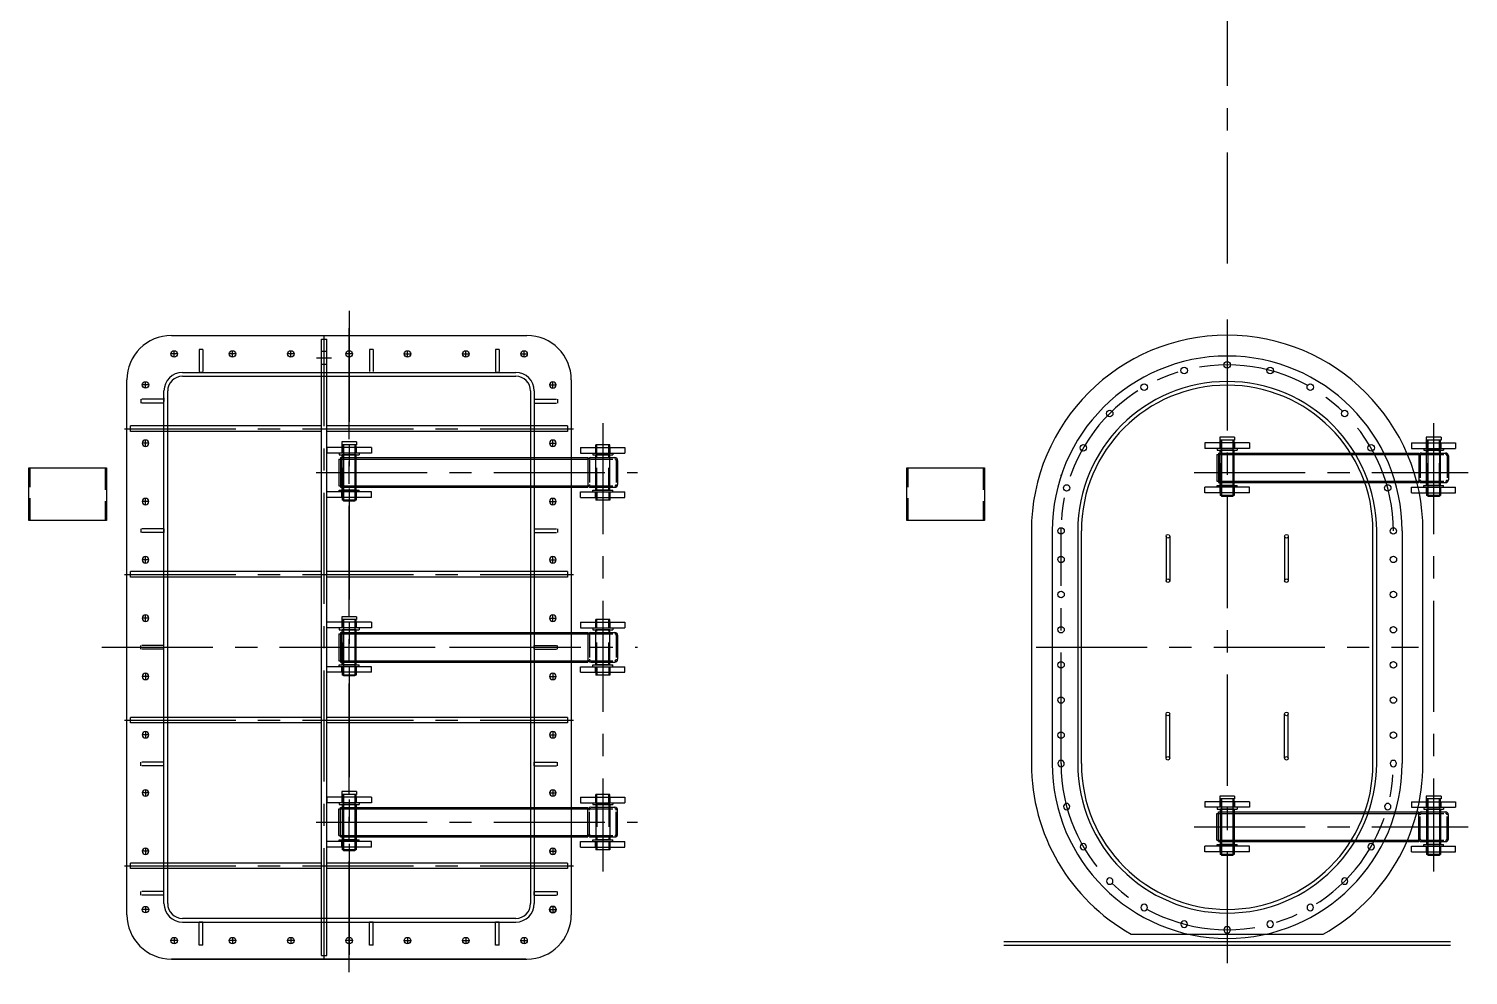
# Model space of a CAD drawing. Extents: x -1889 to 6398, y -470 to 1122.
# Drawn here: x -563.5 to -369.1, y 289 to 416.8 of the extents above; entities that cross this region are included whole.
import ezdxf

# ---------------------------------------------------------------- set-up
doc = ezdxf.new("R2010")
doc.units = 0
doc.header["$LTSCALE"] = 12
doc.header["$MEASUREMENT"] = 0
doc.linetypes.add('CENTER', pattern=[2, 1.25, -0.25, 0.25, -0.25])
doc.linetypes.add('HIDDEN', pattern=[0.375, 0.25, -0.125])
for name, color, linetype in [('11-2 PIPE', 7, 'CONTINUOUS'), ('ARM', 3, 'CONTINUOUS'), ('CENTER', 6, 'CENTER'), ('COVER', 3, 'CONTINUOUS'), ('DIM', 1, 'CONTINUOUS'), ('EXTERNALS', 3, 'CONTINUOUS'), ('HANDLE', 2, 'CONTINUOUS'), ('HIDDEN', 11, 'HIDDEN'), ('muoto', 4, 'CONTINUOUS'), ('NAMEPLATE', 1, 'CONTINUOUS'), ('NECK', 242, 'CONTINUOUS'), ('PIN', 6, 'CONTINUOUS'), ('PIVOT', 30, 'CONTINUOUS'), ('REPAD', 7, 'CONTINUOUS'), ('SHELL', 40, 'CONTINUOUS'), ('WASHER', 7, 'CONTINUOUS')]:
    doc.layers.add(name, color=color, linetype=linetype)

# ---------------------------------------------------------------- blocks, each defined once
blk = doc.blocks.new('A$C024802DF')
at = {"layer": 'NAMEPLATE'}
for p, q in [((0, 7.12), (0, 0)), ((10.5, 7.12), (0, 7.12)), ((10.5, 0), (10.5, 7.12)), ((0, 0), (10.5, 0))]:
    blk.add_line(p, q, dxfattribs=at)
at = {"layer": 'NAMEPLATE', "color": 2, "linetype": 'HIDDEN'}
for p, q in [((0.18, 7.12), (0.18, 0)), ((10.32, 0), (10.32, 7.12))]:
    blk.add_line(p, q, dxfattribs=at)
blk = doc.blocks.new('A$C1E35746A')
at = {"layer": 'PIN'}
for p, q in [((0, 16), (4, 16)), ((0, 16), (0, 15.25)), ((4, 16), (4, 15.25)), ((0, 15.25), (4, 15.25)), ((0.44, 15.25), (0.44, 0)), ((3.56, 15.25), (3.56, 0)), ((0.44, 0), (3.56, 0))]:
    blk.add_line(p, q, dxfattribs=at)
blk = doc.blocks.new('A$C530B74A1')
at = {"layer": 'CENTER'}
for p, q in [((-27.04, -6.69), (-27.96, -6.69)), ((-27.5, -7.14), (-27.5, -6.23)), ((-27.04, -14.56), (-27.96, -14.56)), ((-27.5, -15.02), (-27.5, -14.11)), ((27.04, -14.56), (27.96, -14.56)), ((27.5, -15.02), (27.5, -14.11)), ((-27.04, -22.44), (-27.96, -22.44)), ((-27.5, -22.89), (-27.5, -21.98)), ((27.04, -22.44), (27.96, -22.44)), ((27.5, -22.89), (27.5, -21.98)), ((-27.04, -30.31), (-27.96, -30.31)), ((-27.5, -30.77), (-27.5, -29.86)), ((27.04, -30.31), (27.96, -30.31)), ((27.5, -30.77), (27.5, -29.86)), ((-27.04, -38.19), (-27.96, -38.19)), ((-27.5, -38.64), (-27.5, -37.73)), ((27.04, -38.19), (27.96, -38.19)), ((27.5, -38.64), (27.5, -37.73)), ((-27.04, -46.06), (-27.96, -46.06)), ((-27.5, -45.61), (-27.5, -46.52)), ((27.04, -46.06), (27.96, -46.06)), ((27.5, -45.61), (27.5, -46.52)), ((-27.04, -53.94), (-27.96, -53.94)), ((-27.5, -53.48), (-27.5, -54.39)), ((27.04, -53.94), (27.96, -53.94)), ((27.5, -53.48), (27.5, -54.39)), ((-27.04, -61.81), (-27.96, -61.81)), ((-27.5, -61.36), (-27.5, -62.27)), ((27.04, -61.81), (27.96, -61.81)), ((27.5, -61.36), (27.5, -62.27)), ((-27.04, -69.69), (-27.96, -69.69)), ((-27.5, -69.23), (-27.5, -70.14)), ((27.04, -69.69), (27.96, -69.69)), ((27.5, -69.23), (27.5, -70.14)), ((-27.04, -77.56), (-27.96, -77.56)), ((-27.5, -77.11), (-27.5, -78.02))]:
    blk.add_line(p, q, dxfattribs=at)
at = {"layer": 'COVER'}
for centre in [(-27.5, -6.69), (-27.5, -14.56), (27.5, -14.56), (-27.5, -22.44), (27.5, -22.44), (-27.5, -30.31), (27.5, -30.31), (-27.5, -38.19), (27.5, -38.19), (-27.5, -46.06), (27.5, -46.06), (-27.5, -53.94), (27.5, -53.94), (-27.5, -61.81), (27.5, -61.81), (-27.5, -69.69), (27.5, -69.69), (-27.5, -77.56)]:
    blk.add_circle(centre, 0.438, dxfattribs=at)
blk = doc.blocks.new('*U280')
at = {"layer": 'COVER'}
blk.add_circle((0, 0), 0.438, dxfattribs=at)
blk = doc.blocks.new('*U281')
at = {"layer": 'COVER', "color": 0, "linetype": 'ByBlock', "lineweight": -2, "transparency": 16777216}
for p, rotation in [((-401.64, 371.43), 270.0000000000001), ((-407.45, 370.67), 285.0000000000001), ((-395.84, 370.67), 255.0000000000001), ((-412.86, 368.42), 300.0000000000001), ((-390.42, 368.42), 240.0000000000001), ((-417.51, 364.86), 314.9999999999999), ((-385.78, 364.86), 225.0000000000001), ((-421.07, 360.21), 329.9999999999999), ((-382.21, 360.21), 210.0000000000001), ((-423.32, 354.8), 344.9999999999999), ((-379.97, 354.8), 195.0000000000003), ((-379.21, 348.99), 180)]:
    blk.add_blockref('*U280', p, dxfattribs=dict(at, rotation=rotation))
blk.add_blockref('*U280', (-424.08, 348.99), dxfattribs=at)
blk = doc.blocks.new('*U282')
at = {"layer": 'COVER'}
blk.add_circle((0, 0), 0.438, dxfattribs=at)
blk = doc.blocks.new('*U283')
at = {"layer": 'COVER', "color": 0, "linetype": 'ByBlock', "lineweight": -2, "transparency": 16777216}
for p, rotation in [((-401.64, 371.43), 270.0000000000001), ((-407.45, 370.67), 285.0000000000001), ((-395.84, 370.67), 255.0000000000001), ((-412.86, 368.42), 300.0000000000001), ((-390.42, 368.42), 240.0000000000001), ((-417.51, 364.86), 314.9999999999999), ((-385.78, 364.86), 225.0000000000001), ((-421.07, 360.21), 329.9999999999999), ((-382.21, 360.21), 210.0000000000001), ((-423.32, 354.8), 344.9999999999999), ((-379.97, 354.8), 195.0000000000003), ((-379.21, 348.99), 180)]:
    blk.add_blockref('*U282', p, dxfattribs=dict(at, rotation=rotation))
blk.add_blockref('*U282', (-424.08, 348.99), dxfattribs=at)

msp = doc.modelspace()

# ---------------------------------------------------------------- linework, layer by layer
at = {"layer": '11-2 PIPE'}
for p, q in [((-519.26162, 360.64473), (-521.16162, 360.64473)), ((-521.16162, 359.51973), (-521.16162, 360.64473)), ((-519.26162, 359.51973), (-519.26162, 360.64473)), ((-485.01162, 360.64473), (-486.91162, 360.64473)), ((-486.91162, 359.51973), (-486.91162, 360.64473)), ((-485.01162, 359.51973), (-485.01162, 360.64473)), ((-400.6929, 361.26973), (-402.5929, 361.26973)), ((-402.5929, 360.14473), (-402.5929, 361.26973)), ((-402.5929, 355.14473), (-402.5929, 359.89473)), ((-400.6929, 359.89473), (-402.5929, 359.89473)), ((-400.6929, 360.14473), (-400.6929, 361.26973)), ((-400.6929, 355.14473), (-400.6929, 359.89473)), ((-372.8179, 361.26973), (-374.7179, 361.26973)), ((-374.7179, 360.14473), (-374.7179, 361.26973)), ((-374.7179, 355.14473), (-374.7179, 359.89473)), ((-372.8179, 359.89473), (-374.7179, 359.89473)), ((-372.8179, 360.14473), (-372.8179, 361.26973)), ((-372.8179, 355.14473), (-372.8179, 359.89473)), ((-521.16162, 354.51973), (-521.16162, 359.26973)), ((-519.26162, 359.26973), (-521.16162, 359.26973)), ((-519.26162, 354.51973), (-519.26162, 359.26973)), ((-486.91162, 354.51973), (-486.91162, 359.26973)), ((-485.01162, 359.26973), (-486.91162, 359.26973)), ((-485.01162, 354.51973), (-485.01162, 359.26973)), ((-519.26162, 354.51973), (-521.16162, 354.51973)), ((-521.16162, 354.26973), (-521.16162, 353.14473)), ((-519.26162, 354.26973), (-519.26162, 353.14473)), ((-485.01162, 354.51973), (-486.91162, 354.51973)), ((-486.91162, 354.26973), (-486.91162, 353.14473)), ((-485.01162, 354.26973), (-485.01162, 353.14473)), ((-400.6929, 355.14473), (-402.5929, 355.14473)), ((-402.5929, 354.89473), (-402.5929, 353.76973)), ((-400.6929, 353.76973), (-402.5929, 353.76973)), ((-400.6929, 354.89473), (-400.6929, 353.76973)), ((-372.8179, 355.14473), (-374.7179, 355.14473)), ((-374.7179, 354.89473), (-374.7179, 353.76973)), ((-372.8179, 353.76973), (-374.7179, 353.76973)), ((-372.8179, 354.89473), (-372.8179, 353.76973)), ((-519.26162, 353.14473), (-521.16162, 353.14473)), ((-485.01162, 353.14473), (-486.91162, 353.14473)), ((-519.26162, 337.02367), (-521.16162, 337.02367)), ((-521.16162, 335.89867), (-521.16162, 337.02367)), ((-519.26162, 335.89867), (-519.26162, 337.02367)), ((-485.01162, 337.02367), (-486.91162, 337.02367)), ((-486.91162, 335.89867), (-486.91162, 337.02367)), ((-485.01162, 335.89867), (-485.01162, 337.02367)), ((-521.16162, 330.89867), (-521.16162, 335.64867)), ((-519.26162, 335.64867), (-521.16162, 335.64867)), ((-519.26162, 330.89867), (-519.26162, 335.64867)), ((-486.91162, 330.89867), (-486.91162, 335.64867)), ((-485.01162, 335.64867), (-486.91162, 335.64867)), ((-485.01162, 330.89867), (-485.01162, 335.64867)), ((-519.26162, 330.89867), (-521.16162, 330.89867)), ((-521.16162, 330.64867), (-521.16162, 329.52367)), ((-519.26162, 330.64867), (-519.26162, 329.52367)), ((-485.01162, 330.89867), (-486.91162, 330.89867)), ((-486.91162, 330.64867), (-486.91162, 329.52367)), ((-485.01162, 330.64867), (-485.01162, 329.52367)), ((-519.26162, 329.52367), (-521.16162, 329.52367)), ((-485.01162, 329.52367), (-486.91162, 329.52367)), ((-521.16162, 312.27761), (-521.16162, 313.40261)), ((-519.26162, 313.40261), (-521.16162, 313.40261)), ((-519.26162, 312.27761), (-519.26162, 313.40261)), ((-486.91162, 312.27761), (-486.91162, 313.40261)), ((-485.01162, 313.40261), (-486.91162, 313.40261)), ((-485.01162, 312.27761), (-485.01162, 313.40261)), ((-519.26162, 312.02761), (-521.16162, 312.02761)), ((-521.16162, 312.02761), (-521.16162, 307.27761)), ((-519.26162, 312.02761), (-519.26162, 307.27761)), ((-485.01162, 312.02761), (-486.91162, 312.02761)), ((-486.91162, 312.02761), (-486.91162, 307.27761)), ((-485.01162, 312.02761), (-485.01162, 307.27761)), ((-402.5929, 311.65261), (-402.5929, 312.77761)), ((-400.6929, 312.77761), (-402.5929, 312.77761)), ((-400.6929, 311.40261), (-402.5929, 311.40261)), ((-402.5929, 311.40261), (-402.5929, 306.65261)), ((-400.6929, 311.65261), (-400.6929, 312.77761)), ((-400.6929, 311.40261), (-400.6929, 306.65261)), ((-374.7179, 311.65261), (-374.7179, 312.77761)), ((-372.8179, 312.77761), (-374.7179, 312.77761)), ((-372.8179, 311.40261), (-374.7179, 311.40261)), ((-374.7179, 311.40261), (-374.7179, 306.65261)), ((-372.8179, 311.65261), (-372.8179, 312.77761)), ((-372.8179, 311.40261), (-372.8179, 306.65261)), ((-519.26162, 307.27761), (-521.16162, 307.27761)), ((-485.01162, 307.27761), (-486.91162, 307.27761)), ((-521.16162, 307.02761), (-521.16162, 305.90261)), ((-519.26162, 305.90261), (-521.16162, 305.90261)), ((-519.26162, 307.02761), (-519.26162, 305.90261)), ((-486.91162, 307.02761), (-486.91162, 305.90261)), ((-485.01162, 305.90261), (-486.91162, 305.90261)), ((-485.01162, 307.02761), (-485.01162, 305.90261)), ((-400.6929, 306.65261), (-402.5929, 306.65261)), ((-402.5929, 306.40261), (-402.5929, 305.27761)), ((-400.6929, 305.27761), (-402.5929, 305.27761)), ((-400.6929, 306.40261), (-400.6929, 305.27761)), ((-372.8179, 306.65261), (-374.7179, 306.65261)), ((-374.7179, 306.40261), (-374.7179, 305.27761)), ((-372.8179, 305.27761), (-374.7179, 305.27761)), ((-372.8179, 306.40261), (-372.8179, 305.27761))]:
    msp.add_line(p, q, dxfattribs=at)
at = {"layer": '11-2 PIPE', "linetype": 'HIDDEN'}
for p, q in [((-521.01662, 359.51973), (-521.01662, 360.64473)), ((-519.40662, 359.51973), (-519.40662, 360.64473)), ((-486.76662, 359.51973), (-486.76662, 360.64473)), ((-485.15662, 359.51973), (-485.15662, 360.64473)), ((-402.4479, 360.14473), (-402.4479, 361.26973)), ((-402.4479, 355.14473), (-402.4479, 359.89473)), ((-400.8379, 360.14473), (-400.8379, 361.26973)), ((-400.8379, 355.14473), (-400.8379, 359.89473)), ((-374.5729, 360.14473), (-374.5729, 361.26973)), ((-374.5729, 355.14473), (-374.5729, 359.89473)), ((-372.9629, 360.14473), (-372.9629, 361.26973)), ((-372.9629, 355.14473), (-372.9629, 359.89473)), ((-521.01662, 354.51973), (-521.01662, 359.26973)), ((-519.40662, 354.51973), (-519.40662, 359.26973)), ((-486.76662, 354.51973), (-486.76662, 359.26973)), ((-485.15662, 354.51973), (-485.15662, 359.26973)), ((-521.01662, 354.26973), (-521.01662, 353.14473)), ((-519.40662, 354.26973), (-519.40662, 353.14473)), ((-486.76662, 354.26973), (-486.76662, 353.14473)), ((-485.15662, 354.26973), (-485.15662, 353.14473)), ((-402.4479, 354.89473), (-402.4479, 353.76973)), ((-400.8379, 354.89473), (-400.8379, 353.76973)), ((-374.5729, 354.89473), (-374.5729, 353.76973)), ((-372.9629, 354.89473), (-372.9629, 353.76973)), ((-521.01662, 335.89867), (-521.01662, 337.02367)), ((-519.40662, 335.89867), (-519.40662, 337.02367)), ((-486.76662, 335.89867), (-486.76662, 337.02367)), ((-485.15662, 335.89867), (-485.15662, 337.02367)), ((-521.01662, 330.89867), (-521.01662, 335.64867)), ((-519.40662, 330.89867), (-519.40662, 335.64867)), ((-486.76662, 330.89867), (-486.76662, 335.64867)), ((-485.15662, 330.89867), (-485.15662, 335.64867)), ((-521.01662, 330.64867), (-521.01662, 329.52367)), ((-519.40662, 330.64867), (-519.40662, 329.52367)), ((-486.76662, 330.64867), (-486.76662, 329.52367)), ((-485.15662, 330.64867), (-485.15662, 329.52367)), ((-521.01662, 312.27761), (-521.01662, 313.40261)), ((-519.40662, 312.27761), (-519.40662, 313.40261)), ((-486.76662, 312.27761), (-486.76662, 313.40261)), ((-485.15662, 312.27761), (-485.15662, 313.40261)), ((-521.01662, 312.02761), (-521.01662, 307.27761)), ((-519.40662, 312.02761), (-519.40662, 307.27761)), ((-486.76662, 312.02761), (-486.76662, 307.27761)), ((-485.15662, 312.02761), (-485.15662, 307.27761)), ((-402.4479, 311.65261), (-402.4479, 312.77761)), ((-402.4479, 311.40261), (-402.4479, 306.65261)), ((-400.8379, 311.65261), (-400.8379, 312.77761)), ((-400.8379, 311.40261), (-400.8379, 306.65261)), ((-374.5729, 311.65261), (-374.5729, 312.77761)), ((-374.5729, 311.40261), (-374.5729, 306.65261)), ((-372.9629, 311.65261), (-372.9629, 312.77761)), ((-372.9629, 311.40261), (-372.9629, 306.65261)), ((-521.01662, 307.02761), (-521.01662, 305.90261)), ((-519.40662, 307.02761), (-519.40662, 305.90261)), ((-486.76662, 307.02761), (-486.76662, 305.90261)), ((-485.15662, 307.02761), (-485.15662, 305.90261)), ((-402.4479, 306.40261), (-402.4479, 305.27761)), ((-400.8379, 306.40261), (-400.8379, 305.27761)), ((-374.5729, 306.40261), (-374.5729, 305.27761)), ((-372.9629, 306.40261), (-372.9629, 305.27761))]:
    msp.add_line(p, q, dxfattribs=at)
at = {"layer": 'ARM'}
for p, q in [((-521.58958, 358.70576), (-487.96162, 358.70576)), ((-521.58958, 358.70576), (-521.58958, 355.08371)), ((-521.39273, 358.89178), (-487.96162, 358.89178)), ((-521.39273, 358.89178), (-521.39273, 354.89768)), ((-487.96162, 358.89178), (-487.96162, 354.89768)), ((-487.96162, 358.51973), (-487.96162, 355.26973)), ((-487.58662, 358.89473), (-484.33662, 358.89473)), ((-483.96162, 358.51973), (-483.96162, 355.26973)), ((-403.02085, 359.33076), (-375.7679, 359.33076)), ((-403.02085, 359.33076), (-403.02085, 355.70871)), ((-402.824, 359.51678), (-375.7679, 359.51678)), ((-402.824, 359.51678), (-402.824, 355.52268)), ((-375.7679, 359.51678), (-375.7679, 355.52268)), ((-375.7679, 359.14473), (-375.7679, 355.89473)), ((-375.3929, 359.51973), (-372.1429, 359.51973)), ((-371.7679, 359.14473), (-371.7679, 355.89473)), ((-403.02085, 355.70871), (-375.7679, 355.70871)), ((-521.58958, 355.08371), (-487.96162, 355.08371)), ((-521.39273, 354.89768), (-487.96162, 354.89768)), ((-487.58662, 354.89473), (-484.33662, 354.89473)), ((-402.824, 355.52268), (-375.7679, 355.52268)), ((-375.3929, 355.51973), (-372.1429, 355.51973)), ((-521.58958, 335.08469), (-487.96162, 335.08469)), ((-521.58958, 335.08469), (-521.58958, 331.46265)), ((-521.39273, 335.27072), (-487.96162, 335.27072)), ((-521.39273, 335.27072), (-521.39273, 331.27662)), ((-487.96162, 335.27072), (-487.96162, 331.27662)), ((-487.96162, 334.89867), (-487.96162, 331.64867)), ((-487.58662, 335.27367), (-484.33662, 335.27367)), ((-483.96162, 334.89867), (-483.96162, 331.64867)), ((-521.58958, 331.46265), (-487.96162, 331.46265)), ((-521.39273, 331.27662), (-487.96162, 331.27662)), ((-487.58662, 331.27367), (-484.33662, 331.27367)), ((-521.58958, 307.84158), (-521.58958, 311.46363)), ((-521.58958, 311.46363), (-487.96162, 311.46363)), ((-521.39273, 307.65556), (-521.39273, 311.64966)), ((-521.39273, 311.64966), (-487.96162, 311.64966)), ((-487.96162, 307.65556), (-487.96162, 311.64966)), ((-487.96162, 308.02761), (-487.96162, 311.27761)), ((-487.58662, 311.65261), (-484.33662, 311.65261)), ((-483.96162, 308.02761), (-483.96162, 311.27761)), ((-402.824, 307.03056), (-402.824, 311.02466)), ((-402.824, 311.02466), (-375.7679, 311.02466)), ((-375.7679, 307.03056), (-375.7679, 311.02466)), ((-375.3929, 311.02761), (-372.1429, 311.02761)), ((-403.02085, 307.21658), (-403.02085, 310.83863)), ((-403.02085, 310.83863), (-375.7679, 310.83863)), ((-375.7679, 307.40261), (-375.7679, 310.65261)), ((-371.7679, 307.40261), (-371.7679, 310.65261)), ((-521.58958, 307.84158), (-487.96162, 307.84158)), ((-521.39273, 307.65556), (-487.96162, 307.65556)), ((-487.58662, 307.65261), (-484.33662, 307.65261)), ((-403.02085, 307.21658), (-375.7679, 307.21658)), ((-402.824, 307.03056), (-375.7679, 307.03056)), ((-375.3929, 307.02761), (-372.1429, 307.02761))]:
    msp.add_line(p, q, dxfattribs=at)
at = {"layer": 'ARM', "linetype": 'HIDDEN'}
for p, q in [((-487.77412, 358.51973), (-487.77412, 355.26973)), ((-487.58662, 358.70723), (-484.33662, 358.70723)), ((-484.14912, 358.51973), (-484.14912, 355.26973)), ((-375.5804, 359.14473), (-375.5804, 355.89473)), ((-375.3929, 359.33223), (-372.1429, 359.33223)), ((-371.9554, 359.14473), (-371.9554, 355.89473)), ((-375.3929, 355.70723), (-372.1429, 355.70723)), ((-487.58662, 355.08223), (-484.33662, 355.08223)), ((-487.77412, 334.89867), (-487.77412, 331.64867)), ((-487.58662, 335.08617), (-484.33662, 335.08617)), ((-484.14912, 334.89867), (-484.14912, 331.64867)), ((-487.58662, 331.46117), (-484.33662, 331.46117)), ((-487.77412, 308.02761), (-487.77412, 311.27761)), ((-487.58662, 311.46511), (-484.33662, 311.46511)), ((-484.14912, 308.02761), (-484.14912, 311.27761)), ((-375.5804, 307.40261), (-375.5804, 310.65261)), ((-375.3929, 310.84011), (-372.1429, 310.84011)), ((-371.9554, 307.40261), (-371.9554, 310.65261)), ((-487.58662, 307.84011), (-484.33662, 307.84011)), ((-375.3929, 307.21511), (-372.1429, 307.21511))]:
    msp.add_line(p, q, dxfattribs=at)
at = {"layer": 'ARM'}
for centre, start, end in [((-487.58662, 358.51973), 90, 180), ((-484.33662, 358.51973), 0, 90), ((-375.3929, 359.14473), 90, 180), ((-372.1429, 359.14473), 0, 90), ((-375.3929, 355.89473), 180, 270), ((-372.1429, 355.89473), 270, 0), ((-487.58662, 355.26973), 180, 270), ((-484.33662, 355.26973), 270, 0), ((-487.58662, 334.89867), 90, 180), ((-484.33662, 334.89867), 0, 90), ((-487.58662, 331.64867), 180, 270), ((-484.33662, 331.64867), 270, 0), ((-487.58662, 311.27761), 90, 180), ((-484.33662, 311.27761), 0, 90), ((-375.3929, 310.65261), 90, 180), ((-372.1429, 310.65261), 0, 90), ((-487.58662, 308.02761), 180, 270), ((-484.33662, 308.02761), 270, 0), ((-375.3929, 307.40261), 180, 270), ((-372.1429, 307.40261), 270, 0)]:
    msp.add_arc(centre, 0.375, start, end, dxfattribs=at)
at = {"layer": 'ARM', "linetype": 'HIDDEN'}
for centre, start, end in [((-487.58662, 358.51973), 90, 180), ((-484.33662, 358.51973), 0, 90), ((-375.3929, 359.14473), 90, 180), ((-372.1429, 359.14473), 0, 90), ((-375.3929, 355.89473), 180, 270), ((-372.1429, 355.89473), 270, 0), ((-487.58662, 355.26973), 180, 270), ((-484.33662, 355.26973), 270, 0), ((-487.58662, 334.89867), 90, 180), ((-484.33662, 334.89867), 0, 90), ((-487.58662, 331.64867), 180, 270), ((-484.33662, 331.64867), 270, 0), ((-487.58662, 311.27761), 90, 180), ((-484.33662, 311.27761), 0, 90), ((-375.3929, 310.65261), 90, 180), ((-372.1429, 310.65261), 0, 90), ((-487.58662, 308.02761), 180, 270), ((-484.33662, 308.02761), 270, 0), ((-375.3929, 307.40261), 180, 270), ((-372.1429, 307.40261), 270, 0)]:
    msp.add_arc(centre, 0.1875, start, end, dxfattribs=at)
at = {"layer": 'CENTER'}
for p, q in [((-401.6429, 448.1063), (-401.6429, 382.90162)), ((-520.21162, 289.37173), (-520.21162, 378.93266)), ((-520.21162, 378.71983), (-520.21162, 290.1127)), ((-401.6429, 377.57723), (-401.6429, 288.97011)), ((-523.58662, 291.1467), (-523.58662, 375.39867)), ((-543.83662, 372.44591), (-543.83662, 373.35143)), ((-535.96162, 372.44591), (-535.96162, 373.35143)), ((-528.08662, 372.44591), (-528.08662, 373.35143)), ((-520.21162, 372.44591), (-520.21162, 373.35143)), ((-512.33662, 372.44591), (-512.33662, 373.35143)), ((-504.46162, 372.44591), (-504.46162, 373.35143)), ((-496.58662, 372.44591), (-496.58662, 373.35143)), ((-543.37556, 372.89867), (-544.29768, 372.89867)), ((-535.50056, 372.89867), (-536.42268, 372.89867)), ((-527.62556, 372.89867), (-528.54768, 372.89867)), ((-524.60894, 372.39867), (-522.58882, 372.39867)), ((-519.75056, 372.89867), (-520.67268, 372.89867)), ((-512.79768, 372.89867), (-511.87556, 372.89867)), ((-504.92268, 372.89867), (-504.00056, 372.89867)), ((-497.04768, 372.89867), (-496.12556, 372.89867)), ((-547.25056, 368.71117), (-548.17268, 368.71117)), ((-547.71162, 368.25841), (-547.71162, 369.16393)), ((-485.96162, 363.56516), (-485.96162, 302.98218)), ((-373.7679, 363.56516), (-373.7679, 302.98218)), ((-550.52658, 362.80025), (-489.89666, 362.80025)), ((-524.6703, 356.89473), (-481.29159, 356.89473)), ((-424.0804, 356.38831), (-424.0804, 356.5782)), ((-406.10158, 356.89473), (-369.09787, 356.89473)), ((-424.0804, 317.55492), (-424.0804, 349.42992)), ((-550.52658, 343.11521), (-489.89666, 343.11521)), ((-553.60089, 333.27367), (-481.29159, 333.27367)), ((-524.6703, 333.27367), (-488.92285, 333.27367)), ((-427.45732, 333.27367), (-375.82849, 333.27367)), ((-550.52658, 323.43017), (-489.89666, 323.43017)), ((-524.6703, 309.65261), (-481.29159, 309.65261)), ((-406.10158, 309.02761), (-369.09787, 309.02761)), ((-550.52658, 303.74513), (-489.89666, 303.74513)), ((-550.52658, 303.74513), (-489.89666, 303.74513)), ((-547.25056, 297.83617), (-548.17268, 297.83617)), ((-547.71162, 298.28893), (-547.71162, 297.38341)), ((-493.16782, 297.83617), (-492.24571, 297.83617)), ((-492.70677, 298.28893), (-492.70677, 297.38341)), ((-543.37556, 293.64867), (-544.29768, 293.64867)), ((-543.83662, 294.10143), (-543.83662, 293.19591)), ((-535.50056, 293.64867), (-536.42268, 293.64867)), ((-535.96162, 294.10143), (-535.96162, 293.19591)), ((-527.62556, 293.64867), (-528.54768, 293.64867)), ((-528.08662, 294.10143), (-528.08662, 293.19591)), ((-519.75056, 293.64867), (-520.67268, 293.64867)), ((-520.21162, 294.10143), (-520.21162, 293.19591)), ((-512.79768, 293.64867), (-511.87556, 293.64867)), ((-512.33662, 294.10143), (-512.33662, 293.19591)), ((-504.92268, 293.64867), (-504.00056, 293.64867)), ((-504.46162, 294.10143), (-504.46162, 293.19591)), ((-497.04768, 293.64867), (-496.12556, 293.64867)), ((-496.58662, 294.10143), (-496.58662, 293.19591))]:
    msp.add_line(p, q, dxfattribs=at)
for centre, start, end in [((-401.6429, 348.99242), 0, 180), ((-401.6429, 317.55492), 180, 0)]:
    msp.add_arc(centre, 22.4375, start, end, dxfattribs=at)
at = {"layer": 'COVER'}
for p, q in [((-544.21162, 375.39867), (-496.21162, 375.39867)), ((-523.96162, 374.89867), (-523.21162, 374.89867)), ((-523.96162, 373.27367), (-523.21162, 373.27367)), ((-523.96162, 371.52367), (-523.21162, 371.52367)), ((-550.21162, 297.14867), (-550.21162, 369.39867)), ((-490.21162, 369.39867), (-490.21162, 297.14867)), ((-549.71162, 362.42525), (-549.71162, 363.17525)), ((-490.71162, 363.17525), (-490.71162, 362.42525)), ((-425.2679, 348.99242), (-425.2679, 317.55492)), ((-378.0179, 348.99242), (-378.0179, 317.55492)), ((-549.71162, 342.74021), (-549.71162, 343.49021)), ((-490.71162, 343.49021), (-490.71162, 342.74021)), ((-549.71162, 323.05517), (-549.71162, 323.80517)), ((-490.71162, 323.80517), (-490.71162, 323.05517)), ((-549.71162, 303.37013), (-549.71162, 304.12013)), ((-490.71162, 304.12013), (-490.71162, 303.37013)), ((-523.96162, 291.64867), (-523.21162, 291.64867)), ((-544.21162, 291.14867), (-496.21162, 291.14867)), ((-496.36284, 291.14867), (-544.18037, 291.14867))]:
    msp.add_line(p, q, dxfattribs=at)
for centre in [(-543.83662, 372.89867), (-535.96162, 372.89867), (-528.08662, 372.89867), (-520.21162, 372.89867), (-520.21162, 372.89867), (-512.33662, 372.89867), (-504.46162, 372.89867), (-496.58662, 372.89867), (-547.71162, 368.71117), (-424.0804, 345.14867), (-379.2054, 345.14867), (-424.0804, 340.39867), (-379.2054, 340.39867), (-424.0804, 335.64867), (-379.2054, 335.64867), (-424.0804, 330.89867), (-379.2054, 330.89867), (-424.0804, 326.14867), (-379.2054, 326.14867), (-424.0804, 321.39867), (-379.2054, 321.39867), (-547.71162, 297.83617), (-492.70677, 297.83617), (-543.83662, 293.64867), (-535.96162, 293.64867), (-528.08662, 293.64867), (-520.21162, 293.64867), (-512.33662, 293.64867), (-504.46162, 293.64867), (-496.58662, 293.64867)]:
    msp.add_circle(centre, 0.4375, dxfattribs=at)
for centre, radius, start, end in [((-544.21162, 369.39867), 6, 90, 180), ((-496.21162, 369.39867), 6, 0, 90), ((-401.6429, 348.99242), 23.625, 0, 180), ((-401.6429, 317.55492), 23.625, 180, 0), ((-544.21162, 297.14867), 6, 180, 270), ((-496.21162, 297.14867), 6, 270, 0)]:
    msp.add_arc(centre, radius, start, end, dxfattribs=at)
at = {"layer": 'EXTERNALS'}
for p, q in [((-523.96162, 291.64867), (-523.96162, 374.89867)), ((-523.21162, 291.64867), (-523.21162, 374.89867)), ((-523.96162, 363.17525), (-549.71162, 363.17525)), ((-523.96162, 362.42525), (-549.71162, 362.42525)), ((-490.71162, 363.17525), (-523.21162, 363.17525)), ((-490.71162, 362.42525), (-523.21162, 362.42525)), ((-523.99903, 343.49021), (-549.71162, 343.49021)), ((-523.99903, 342.74021), (-549.71162, 342.74021)), ((-490.71162, 343.49021), (-523.21162, 343.49021)), ((-490.71162, 342.74021), (-523.21162, 342.74021)), ((-523.99903, 323.80517), (-549.71162, 323.80517)), ((-523.99903, 323.05517), (-549.71162, 323.05517)), ((-490.71162, 323.80517), (-523.21162, 323.80517)), ((-490.71162, 323.05517), (-523.21162, 323.05517)), ((-523.93308, 304.12013), (-549.71162, 304.12013)), ((-523.93308, 303.37013), (-549.71162, 303.37013)), ((-490.71162, 304.12013), (-523.18308, 304.12013)), ((-490.71162, 303.37013), (-523.18308, 303.37013))]:
    msp.add_line(p, q, dxfattribs=at)
at = {"layer": 'HANDLE'}
for p, q in [((-409.8929, 348.27367), (-409.8929, 342.27367)), ((-409.3929, 348.27367), (-409.3929, 342.27367)), ((-393.8929, 348.27367), (-393.8929, 342.27367)), ((-393.3929, 348.27367), (-393.3929, 342.27367)), ((-409.8929, 318.27367), (-409.8929, 324.27367)), ((-409.3929, 318.27367), (-409.3929, 324.27367)), ((-393.8929, 318.27367), (-393.8929, 324.27367)), ((-393.3929, 318.27367), (-393.3929, 324.27367))]:
    msp.add_line(p, q, dxfattribs=at)
for centre in [(-409.6429, 348.27367), (-393.6429, 348.27367), (-409.6429, 342.27367), (-393.6429, 342.27367), (-409.6429, 324.27367), (-393.6429, 324.27367), (-409.6429, 318.27367), (-393.6429, 318.27367)]:
    msp.add_circle(centre, 0.25, dxfattribs=at)
at = {"layer": 'HIDDEN'}
for p, q in [((-539.96085, 373.52367), (-540.46085, 373.52367)), ((-540.46085, 373.52367), (-540.46085, 370.39867)), ((-539.96085, 373.52367), (-539.96085, 370.39867)), ((-516.96162, 373.52367), (-517.46162, 373.52367)), ((-517.46162, 373.52367), (-517.46162, 370.39867)), ((-516.96162, 373.52367), (-516.96162, 370.39867)), ((-499.96162, 373.52367), (-500.46162, 373.52367)), ((-500.46162, 373.52367), (-500.46162, 370.39867)), ((-499.96162, 373.52367), (-499.96162, 370.39867)), ((-540.46085, 370.39867), (-539.96085, 370.39867)), ((-539.96085, 370.39867), (-540.46085, 370.39867)), ((-517.46162, 370.39867), (-516.96162, 370.39867)), ((-499.96162, 370.39867), (-500.46162, 370.39867)), ((-500.46162, 370.39867), (-499.96162, 370.39867)), ((-545.21408, 366.77269), (-548.33908, 366.77269)), ((-545.21408, 366.77269), (-548.33908, 366.77269)), ((-545.21408, 366.77269), (-548.33908, 366.77269)), ((-548.33908, 366.77269), (-548.33908, 366.27269)), ((-545.21408, 366.27269), (-548.33908, 366.27269)), ((-545.21408, 366.98919), (-545.21408, 366.48919)), ((-495.20916, 366.77269), (-492.08416, 366.77269)), ((-495.20916, 366.77269), (-492.08416, 366.77269)), ((-495.20916, 366.77269), (-492.08416, 366.77269)), ((-495.20916, 366.27269), (-492.08416, 366.27269)), ((-492.08416, 366.77269), (-492.08416, 366.27269)), ((-545.21408, 349.27269), (-548.33908, 349.27269)), ((-548.33908, 349.27269), (-548.33908, 348.77269)), ((-545.21408, 348.77269), (-548.33908, 348.77269)), ((-545.21408, 349.27269), (-545.21408, 348.77269)), ((-495.20916, 349.27269), (-495.20916, 348.77269)), ((-495.20916, 349.27269), (-492.08416, 349.27269)), ((-495.20916, 348.77269), (-492.08416, 348.77269)), ((-492.08416, 349.27269), (-492.08416, 348.77269)), ((-545.21408, 333.52269), (-548.33908, 333.52269)), ((-548.33908, 333.02269), (-548.33908, 333.52269)), ((-545.21408, 333.02269), (-548.33908, 333.02269)), ((-495.20916, 333.02269), (-495.20916, 333.52269)), ((-495.20916, 333.52269), (-492.08416, 333.52269)), ((-495.20916, 333.02269), (-492.08416, 333.02269)), ((-492.08416, 333.02269), (-492.08416, 333.52269)), ((-548.33908, 317.27269), (-548.33908, 317.77269)), ((-545.21408, 317.77269), (-548.33908, 317.77269)), ((-545.21408, 317.27269), (-548.33908, 317.27269)), ((-545.21408, 317.27269), (-545.21408, 317.77269)), ((-495.20916, 317.27269), (-495.20916, 317.77269)), ((-495.20916, 317.77269), (-492.08416, 317.77269)), ((-495.20916, 317.27269), (-492.08416, 317.27269)), ((-492.08416, 317.27269), (-492.08416, 317.77269)), ((-545.21408, 300.27269), (-548.33908, 300.27269)), ((-548.33908, 299.77269), (-548.33908, 300.27269)), ((-545.21408, 299.77269), (-548.33908, 299.77269)), ((-545.21408, 299.77269), (-548.33908, 299.77269)), ((-545.21408, 299.77269), (-548.33908, 299.77269)), ((-545.21408, 299.77269), (-545.21408, 300.27269)), ((-495.20916, 299.77269), (-495.20916, 300.27269)), ((-495.20916, 300.27269), (-492.08416, 300.27269)), ((-495.20916, 299.77269), (-492.08416, 299.77269)), ((-495.20916, 299.77269), (-492.08416, 299.77269)), ((-495.20916, 299.77269), (-492.08416, 299.77269)), ((-492.08416, 299.77269), (-492.08416, 300.27269)), ((-539.96085, 296.1467), (-540.46085, 296.1467)), ((-540.46085, 296.1467), (-539.96085, 296.1467)), ((-540.46085, 293.0217), (-540.46085, 296.1467)), ((-539.96085, 293.0217), (-539.96085, 296.1467)), ((-516.96162, 296.1467), (-517.46162, 296.1467)), ((-517.46162, 293.0217), (-517.46162, 296.1467)), ((-516.96162, 293.0217), (-516.96162, 296.1467)), ((-500.46162, 296.1467), (-499.96162, 296.1467)), ((-499.96162, 296.1467), (-500.46162, 296.1467)), ((-500.46162, 293.0217), (-500.46162, 296.1467)), ((-499.96162, 293.0217), (-499.96162, 296.1467)), ((-539.96085, 293.0217), (-540.46085, 293.0217)), ((-516.96162, 293.0217), (-517.46162, 293.0217)), ((-499.96162, 293.0217), (-500.46162, 293.0217))]:
    msp.add_line(p, q, dxfattribs=at)
at = {"layer": 'muoto'}
msp.add_circle((-520.21162, 293.64867), 0.4375, dxfattribs=at)
at = {"layer": 'NECK'}
for p, q in [((-542.71408, 370.39867), (-497.70916, 370.39867)), ((-542.71408, 369.89867), (-497.70916, 369.89867)), ((-545.21408, 298.6467), (-545.21408, 367.89867)), ((-544.71408, 298.6467), (-544.71408, 367.89867)), ((-495.70916, 367.89867), (-495.70916, 298.6467)), ((-495.20916, 367.89867), (-495.20916, 298.6467)), ((-421.3304, 317.55492), (-421.3304, 348.99242)), ((-381.9554, 317.55492), (-381.9554, 348.99242)), ((-497.70916, 296.6467), (-542.71408, 296.6467)), ((-542.71408, 296.1467), (-497.70916, 296.1467))]:
    msp.add_line(p, q, dxfattribs=at)
msp.add_lwpolyline([(-381.4554, 317.55492), (-381.4554, 348.99242, 1), (-421.8304, 348.99242), (-421.8304, 317.55492, 1)], format="xyb", close=True, dxfattribs=at)
for centre, radius, start, end in [((-542.71408, 367.89867), 2.5, 90, 180), ((-542.71408, 367.89867), 2, 90, 180), ((-497.70916, 367.89867), 2.5, 0, 90), ((-497.70916, 367.89867), 2, 0, 90), ((-401.6429, 348.99242), 19.6875, 0, 180), ((-401.6429, 317.55492), 19.6875, 180, 0), ((-542.71408, 298.6467), 2.5, 180, 270), ((-542.71408, 298.6467), 2, 180, 270), ((-497.70916, 298.6467), 2.5, 270, 0), ((-497.70916, 298.6467), 2, 270, 0)]:
    msp.add_arc(centre, radius, start, end, dxfattribs=at)
at = {"layer": 'PIVOT'}
for p, q in [((-517.21162, 360.26973), (-523.21162, 360.26973)), ((-523.21162, 360.26973), (-523.21162, 359.51973)), ((-521.18037, 360.26973), (-521.18037, 359.51973)), ((-519.24287, 360.26973), (-519.24287, 359.51973)), ((-517.21162, 360.26973), (-517.21162, 359.51973)), ((-488.96162, 360.26973), (-482.99287, 360.26973)), ((-488.96162, 360.26973), (-488.96162, 359.51973)), ((-486.93037, 360.26973), (-486.93037, 359.51973)), ((-484.99287, 360.26973), (-484.99287, 359.51973)), ((-482.99287, 360.26973), (-482.99287, 359.51973)), ((-398.6429, 360.89473), (-404.6429, 360.89473)), ((-404.6429, 360.89473), (-404.6429, 360.14473)), ((-398.6429, 360.14473), (-404.6429, 360.14473)), ((-402.61165, 360.89473), (-402.61165, 360.14473)), ((-400.67415, 360.89473), (-400.67415, 360.14473)), ((-398.6429, 360.89473), (-398.6429, 360.14473)), ((-376.7679, 360.89473), (-370.79915, 360.89473)), ((-376.7679, 360.89473), (-376.7679, 360.14473)), ((-376.7679, 360.14473), (-370.79915, 360.14473)), ((-374.73665, 360.89473), (-374.73665, 360.14473)), ((-372.79915, 360.89473), (-372.79915, 360.14473)), ((-370.79915, 360.89473), (-370.79915, 360.14473)), ((-517.21162, 359.51973), (-523.21162, 359.51973)), ((-488.96162, 359.51973), (-482.99287, 359.51973)), ((-517.21162, 354.26973), (-523.21162, 354.26973)), ((-523.21162, 353.51973), (-523.21162, 354.26973)), ((-521.18037, 353.51973), (-521.18037, 354.26973)), ((-519.24287, 353.51973), (-519.24287, 354.26973)), ((-517.21162, 353.51973), (-517.21162, 354.26973)), ((-488.96162, 354.26973), (-482.99287, 354.26973)), ((-488.96162, 353.51973), (-488.96162, 354.26973)), ((-486.93037, 353.51973), (-486.93037, 354.26973)), ((-484.99287, 353.51973), (-484.99287, 354.26973)), ((-482.99287, 353.51973), (-482.99287, 354.26973)), ((-398.6429, 354.89473), (-404.6429, 354.89473)), ((-404.6429, 354.14473), (-404.6429, 354.89473)), ((-398.6429, 354.14473), (-404.6429, 354.14473)), ((-402.61165, 354.14473), (-402.61165, 354.89473)), ((-400.67415, 354.14473), (-400.67415, 354.89473)), ((-398.6429, 354.14473), (-398.6429, 354.89473)), ((-376.7679, 354.89473), (-370.79915, 354.89473)), ((-376.7679, 354.14473), (-376.7679, 354.89473)), ((-376.7679, 354.14473), (-370.79915, 354.14473)), ((-374.73665, 354.14473), (-374.73665, 354.89473)), ((-372.79915, 354.14473), (-372.79915, 354.89473)), ((-370.79915, 354.14473), (-370.79915, 354.89473)), ((-517.21162, 353.51973), (-523.21162, 353.51973)), ((-488.96162, 353.51973), (-482.99287, 353.51973)), ((-517.21162, 336.64867), (-523.21162, 336.64867)), ((-521.18037, 336.64867), (-521.18037, 335.89867)), ((-519.24287, 336.64867), (-519.24287, 335.89867)), ((-517.21162, 336.64867), (-517.21162, 335.89867)), ((-488.96162, 336.64867), (-482.99287, 336.64867)), ((-488.96162, 336.64867), (-488.96162, 335.89867)), ((-486.93037, 336.64867), (-486.93037, 335.89867)), ((-484.99287, 336.64867), (-484.99287, 335.89867)), ((-482.99287, 336.64867), (-482.99287, 335.89867)), ((-517.21162, 335.89867), (-523.21162, 335.89867)), ((-488.96162, 335.89867), (-482.99287, 335.89867)), ((-517.21162, 330.64867), (-523.21162, 330.64867)), ((-521.18037, 329.89867), (-521.18037, 330.64867)), ((-519.24287, 329.89867), (-519.24287, 330.64867)), ((-517.21162, 329.89867), (-517.21162, 330.64867)), ((-488.96162, 330.64867), (-482.99287, 330.64867)), ((-488.96162, 329.89867), (-488.96162, 330.64867)), ((-486.93037, 329.89867), (-486.93037, 330.64867)), ((-484.99287, 329.89867), (-484.99287, 330.64867)), ((-482.99287, 329.89867), (-482.99287, 330.64867)), ((-517.21162, 329.89867), (-523.21162, 329.89867)), ((-488.96162, 329.89867), (-482.99287, 329.89867)), ((-523.21162, 313.02761), (-523.21162, 312.27761)), ((-517.21162, 313.02761), (-523.21162, 313.02761)), ((-521.18037, 313.02761), (-521.18037, 312.27761)), ((-519.24287, 313.02761), (-519.24287, 312.27761)), ((-517.21162, 313.02761), (-517.21162, 312.27761)), ((-488.96162, 313.02761), (-488.96162, 312.27761)), ((-488.96162, 313.02761), (-482.99287, 313.02761)), ((-486.93037, 313.02761), (-486.93037, 312.27761)), ((-484.99287, 313.02761), (-484.99287, 312.27761)), ((-482.99287, 313.02761), (-482.99287, 312.27761)), ((-517.21162, 312.27761), (-523.21162, 312.27761)), ((-488.96162, 312.27761), (-482.99287, 312.27761)), ((-404.6429, 312.40261), (-404.6429, 311.65261)), ((-398.6429, 312.40261), (-404.6429, 312.40261)), ((-398.6429, 311.65261), (-404.6429, 311.65261)), ((-402.61165, 312.40261), (-402.61165, 311.65261)), ((-400.67415, 312.40261), (-400.67415, 311.65261)), ((-398.6429, 312.40261), (-398.6429, 311.65261)), ((-376.7679, 312.40261), (-376.7679, 311.65261)), ((-376.7679, 312.40261), (-370.79915, 312.40261)), ((-376.7679, 311.65261), (-370.79915, 311.65261)), ((-374.73665, 312.40261), (-374.73665, 311.65261)), ((-372.79915, 312.40261), (-372.79915, 311.65261)), ((-370.79915, 312.40261), (-370.79915, 311.65261)), ((-523.21162, 306.27761), (-523.21162, 307.02761)), ((-517.21162, 307.02761), (-523.21162, 307.02761)), ((-517.21162, 306.27761), (-523.21162, 306.27761)), ((-521.18037, 306.27761), (-521.18037, 307.02761)), ((-519.24287, 306.27761), (-519.24287, 307.02761)), ((-517.21162, 306.27761), (-517.21162, 307.02761)), ((-488.96162, 306.27761), (-488.96162, 307.02761)), ((-488.96162, 307.02761), (-482.99287, 307.02761)), ((-488.96162, 306.27761), (-482.99287, 306.27761)), ((-486.93037, 306.27761), (-486.93037, 307.02761)), ((-484.99287, 306.27761), (-484.99287, 307.02761)), ((-482.99287, 306.27761), (-482.99287, 307.02761)), ((-404.6429, 305.65261), (-404.6429, 306.40261)), ((-398.6429, 306.40261), (-404.6429, 306.40261)), ((-398.6429, 305.65261), (-404.6429, 305.65261)), ((-402.61165, 305.65261), (-402.61165, 306.40261)), ((-400.67415, 305.65261), (-400.67415, 306.40261)), ((-398.6429, 305.65261), (-398.6429, 306.40261)), ((-376.7679, 305.65261), (-376.7679, 306.40261)), ((-376.7679, 306.40261), (-370.79915, 306.40261)), ((-376.7679, 305.65261), (-370.79915, 305.65261)), ((-374.73665, 305.65261), (-374.73665, 306.40261)), ((-372.79915, 305.65261), (-372.79915, 306.40261)), ((-370.79915, 305.65261), (-370.79915, 306.40261))]:
    msp.add_line(p, q, dxfattribs=at)
at = {"layer": 'REPAD'}
msp.add_line((-414.62377, 294.52367), (-388.66203, 294.52367), dxfattribs=at)
msp.add_lwpolyline([(-388.66203, 294.52367, 0.270726837), (-375.2054, 317.55492), (-375.2054, 348.99242, 1), (-428.0804, 348.99242), (-428.0804, 317.55492, 0.270726837), (-414.62377, 294.52367, 0.270726837)], format="xyb", dxfattribs=at)
at = {"layer": 'SHELL'}
for p, q in [((-431.8109, 293.52367), (-371.4749, 293.52367)), ((-431.81504, 293.02367), (-371.47076, 293.02367))]:
    msp.add_line(p, q, dxfattribs=at)
at = {"layer": 'WASHER'}
for p, q in [((-402.98665, 360.14473), (-402.98665, 359.89473)), ((-402.98665, 359.89473), (-400.29915, 359.89473)), ((-400.29915, 360.14473), (-400.29915, 359.89473)), ((-375.11165, 360.14473), (-375.11165, 359.89473)), ((-375.11165, 359.89473), (-372.42415, 359.89473)), ((-372.42415, 360.14473), (-372.42415, 359.89473)), ((-521.55537, 359.51973), (-521.55537, 359.26973)), ((-521.55537, 359.26973), (-518.86787, 359.26973)), ((-518.86787, 359.51973), (-518.86787, 359.26973)), ((-487.30537, 359.51973), (-487.30537, 359.26973)), ((-487.30537, 359.26973), (-484.61787, 359.26973)), ((-484.61787, 359.51973), (-484.61787, 359.26973)), ((-521.55537, 354.51973), (-518.86787, 354.51973)), ((-521.55537, 354.26973), (-521.55537, 354.51973)), ((-518.86787, 354.26973), (-518.86787, 354.51973)), ((-487.30537, 354.51973), (-484.61787, 354.51973)), ((-487.30537, 354.26973), (-487.30537, 354.51973)), ((-484.61787, 354.26973), (-484.61787, 354.51973)), ((-402.98665, 355.14473), (-400.29915, 355.14473)), ((-402.98665, 354.89473), (-402.98665, 355.14473)), ((-400.29915, 354.89473), (-400.29915, 355.14473)), ((-375.11165, 355.14473), (-372.42415, 355.14473)), ((-375.11165, 354.89473), (-375.11165, 355.14473)), ((-372.42415, 354.89473), (-372.42415, 355.14473)), ((-521.55537, 335.89867), (-521.55537, 335.64867)), ((-521.55537, 335.64867), (-518.86787, 335.64867)), ((-518.86787, 335.89867), (-518.86787, 335.64867)), ((-487.30537, 335.89867), (-487.30537, 335.64867)), ((-487.30537, 335.64867), (-484.61787, 335.64867)), ((-484.61787, 335.89867), (-484.61787, 335.64867)), ((-521.55537, 330.89867), (-518.86787, 330.89867)), ((-521.55537, 330.64867), (-521.55537, 330.89867)), ((-518.86787, 330.64867), (-518.86787, 330.89867)), ((-487.30537, 330.89867), (-484.61787, 330.89867)), ((-487.30537, 330.64867), (-487.30537, 330.89867)), ((-484.61787, 330.64867), (-484.61787, 330.89867)), ((-521.55537, 312.27761), (-521.55537, 312.02761)), ((-521.55537, 312.02761), (-518.86787, 312.02761)), ((-518.86787, 312.27761), (-518.86787, 312.02761)), ((-487.30537, 312.27761), (-487.30537, 312.02761)), ((-487.30537, 312.02761), (-484.61787, 312.02761)), ((-484.61787, 312.27761), (-484.61787, 312.02761)), ((-402.98665, 311.65261), (-402.98665, 311.40261)), ((-402.98665, 311.40261), (-400.29915, 311.40261)), ((-400.29915, 311.65261), (-400.29915, 311.40261)), ((-375.11165, 311.65261), (-375.11165, 311.40261)), ((-375.11165, 311.40261), (-372.42415, 311.40261)), ((-372.42415, 311.65261), (-372.42415, 311.40261)), ((-521.55537, 307.02761), (-521.55537, 307.27761)), ((-521.55537, 307.27761), (-518.86787, 307.27761)), ((-518.86787, 307.02761), (-518.86787, 307.27761)), ((-487.30537, 307.02761), (-487.30537, 307.27761)), ((-487.30537, 307.27761), (-484.61787, 307.27761)), ((-484.61787, 307.02761), (-484.61787, 307.27761)), ((-402.98665, 306.40261), (-402.98665, 306.65261)), ((-402.98665, 306.65261), (-400.29915, 306.65261)), ((-400.29915, 306.40261), (-400.29915, 306.65261)), ((-375.11165, 306.40261), (-375.11165, 306.65261)), ((-375.11165, 306.65261), (-372.42415, 306.65261)), ((-372.42415, 306.40261), (-372.42415, 306.65261))]:
    msp.add_line(p, q, dxfattribs=at)

# ---------------------------------------------------------------- block references
at = {"layer": 'CENTER', "xscale": -1}
msp.add_blockref('A$C530B74A1', (-520.21162, 375.39867), dxfattribs=at)
at = {"layer": 'COVER'}
msp.add_blockref('*U281', (0, 0), dxfattribs=at)
at = {"layer": 'COVER', "xscale": -1, "rotation": 180}
msp.add_blockref('*U283', (0, 666.54734), dxfattribs=at)
at = {"layer": 'DIM', "xscale": -1}
for p in [(-552.96725, 350.40286), (-434.39853, 350.40286)]:
    msp.add_blockref('A$C024802DF', p, dxfattribs=at)
at = {"layer": 'PIN', "xscale": -0.5, "yscale": 0.5, "zscale": 0.5}
for p in [(-400.6429, 353.64473), (-372.7679, 353.64473), (-519.21162, 353.01973), (-519.21162, 329.39867), (-519.21162, 305.77761), (-400.6429, 305.15261), (-372.7679, 305.15261)]:
    msp.add_blockref('A$C1E35746A', p, dxfattribs=at)

doc.saveas('drawing.dxf')
